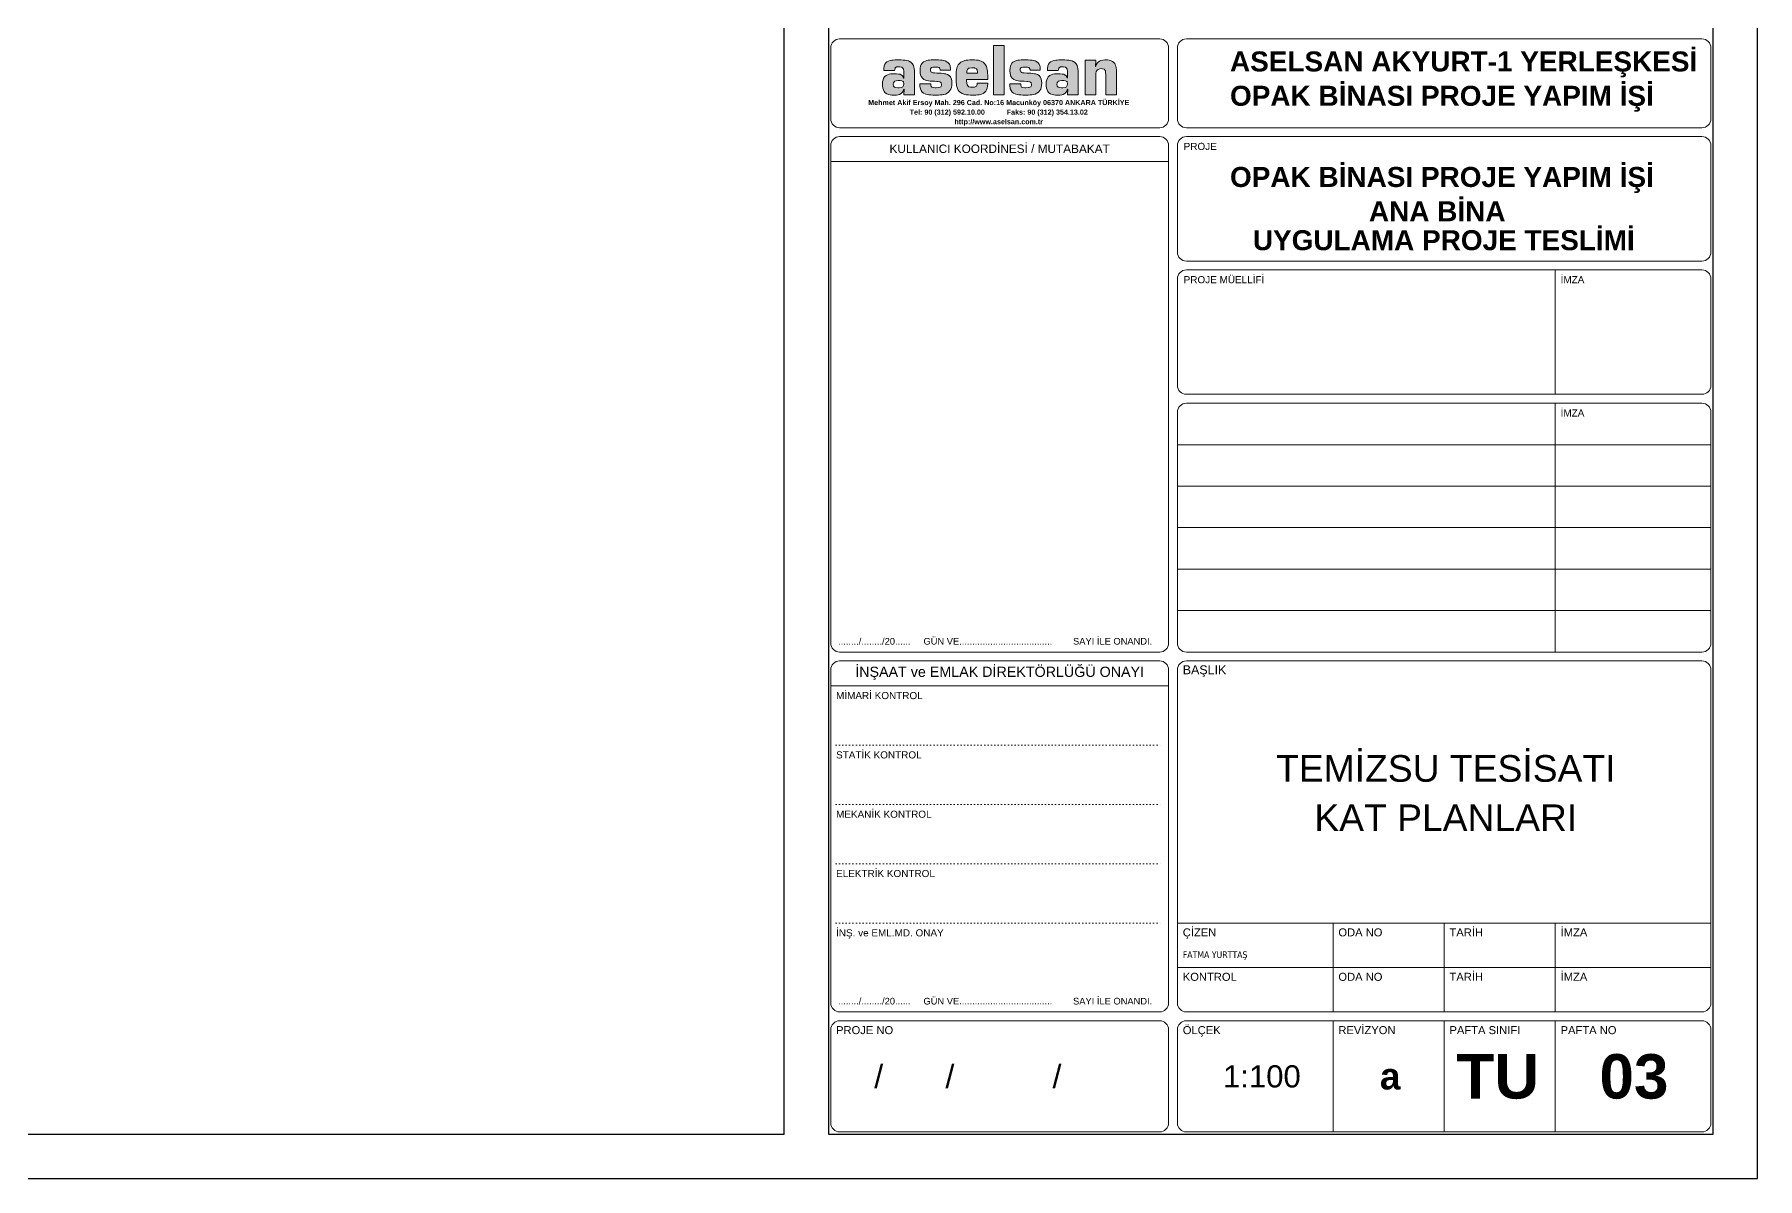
# Model space of a CAD drawing. Header units: centimetres. Extents: x 405464 to 563355, y 50011 to 66875.
# Drawn here: x 559479 to 563355, y 50011 to 52586 of the extents above; entities that cross this region are included whole.
import ezdxf
from ezdxf.enums import TextEntityAlignment as Align

# ---------------------------------------------------------------- set-up
doc = ezdxf.new("R2010")
doc.units = ezdxf.units.CM
doc.linetypes.add('DOT', pattern=[0.25, 0, -0.25])
doc.layers.get('0').update_dxf_attribs({"lineweight": 9})
doc.layers.add('0-KRCN-Z-ANTET', color=71, linetype='Continuous', lineweight=30)
doc.styles.add('Ince', font='arial.ttf')
doc.styles.add('Kalin02', font='arialbd.ttf')
doc.styles.add('logo', font='verdana.ttf')
doc.styles.add('Normal', font='arial.ttf')

msp = doc.modelspace()

# ---------------------------------------------------------------- hatches: boundary and pattern name
at = {"true_color": 0x0076c2}
h = msp.add_hatch(color=152, dxfattribs=at)
h.paths.add_polyline_path([(561458.8, 52500.9), (561458.7, 52504.4), (561458.1, 52509.5), (561457.6, 52512.5), (561456.3, 52516.5), (561454.2, 52519.9), (561451.5, 52522.8), (561448.2, 52525.1), (561447.7, 52525.4), (561445, 52526.5), (561441.7, 52527.4), (561437.9, 52528.1), (561433.5, 52528.6), (561428.5, 52528.9), (561423.1, 52529.1), (561419.9, 52529), (561415.1, 52528.9), (561411.2, 52528.7), (561408.2, 52528.4), (561404.4, 52527.7), (561400.2, 52526.4), (561396.8, 52524.5), (561394.1, 52522.2), (561392.4, 52519.7), (561390.8, 52515.8), (561390.5, 52514.3), (561390, 52510.3), (561389.8, 52505.1), (561414.2, 52505.1), (561414.3, 52506.6), (561415.3, 52510.9), (561418.7, 52513), (561423.4, 52513.6), (561425.9, 52513.5), (561430.1, 52512.5), (561432.9, 52510.7), (561434.2, 52508.2), (561434.8, 52503.5), (561434.8, 52488.2), (561434.4, 52488.2), (561434, 52489.1), (561431.8, 52493.1), (561429.1, 52495.4), (561426.6, 52496.5), (561423, 52497.2), (561418.5, 52497.7), (561413.2, 52497.9), (561410.6, 52497.8), (561405.9, 52497.4), (561401.7, 52496.5), (561398, 52495.3), (561394.8, 52493.6), (561392.1, 52491.4), (561391.3, 52490.6), (561389.4, 52487.7), (561388, 52484), (561387.2, 52479.5), (561386.9, 52474.4), (561387, 52470.3), (561387.7, 52465.6), (561388.8, 52461.5), (561390.3, 52458.1), (561392.4, 52455.5), (561393, 52454.9), (561396.3, 52452.6), (561400.4, 52451), (561403.8, 52450.2), (561407.9, 52449.8), (561412.7, 52449.6), (561413.8, 52449.6), (561418.2, 52449.8), (561422, 52450.3), (561425.1, 52451.2), (561428.8, 52453.3), (561430.9, 52455.3), (561433.2, 52458.7), (561435, 52463), (561435.6, 52463), (561434.8, 52450.4), (561458.8, 52450.4)])
h.paths.add_polyline_path([(561434.7, 52475.1), (561434.3, 52471.2), (561432.6, 52468), (561429.3, 52466.7), (561424.4, 52466.2), (561421.4, 52466.3), (561417, 52466.7), (561414.1, 52467.5), (561411.9, 52470), (561411.1, 52474.6), (561411.4, 52477.7), (561413.6, 52480.9), (561417.4, 52482.2), (561422.2, 52482.6), (561426.6, 52482.4), (561430.7, 52481.6), (561433.7, 52479.9)], flags=16)
h.paths.add_polyline_path([(561500, 52500), (561498.3, 52500.3), (561495.5, 52502.1), (561494.5, 52506.2), (561494.8, 52508.5), (561496.9, 52511.7), (561500.2, 52512.4), (561505.5, 52512.7), (561505.8, 52512.7), (561511, 52512.4), (561514.6, 52511.4), (561516.7, 52507.2), (561516.9, 52506), (561539.8, 52506), (561539.7, 52510.7), (561539.1, 52514.4), (561538.9, 52515.4), (561537.3, 52519.2), (561534.9, 52522.4), (561531.8, 52524.9), (561528, 52526.8), (561527.7, 52526.9), (561524.9, 52527.6), (561521.4, 52528.3), (561517.3, 52528.7), (561512.5, 52529), (561507, 52529.1), (561505.7, 52529.1), (561500.9, 52529), (561496.5, 52528.8), (561492.7, 52528.5), (561489.4, 52528.1), (561486.6, 52527.5), (561482.5, 52526.2), (561479.2, 52524.6), (561478.3, 52523.9), (561475.8, 52521.5), (561473.8, 52518.4), (561472.5, 52514.6), (561471.6, 52510.1), (561471.4, 52505), (561471.4, 52504.4), (561471.6, 52499.4), (561472.4, 52495.2), (561473.7, 52491.8), (561474.3, 52490.7), (561476.6, 52487.5), (561479.8, 52485.1), (561483.9, 52483.2), (561484.2, 52483), (561486.8, 52482.4), (561490.1, 52481.8), (561493.9, 52481.3), (561498.4, 52481), (561503.5, 52480.8), (561509.3, 52480.6), (561511.4, 52480.6), (561515.8, 52479.8), (561518.9, 52478), (561519.8, 52472.8), (561519.7, 52471.6), (561518, 52468.1), (561516.4, 52467.3), (561512.6, 52466.5), (561507.3, 52466.2), (561505.2, 52466.2), (561500.6, 52466.7), (561497.7, 52467.6), (561496.5, 52468.8), (561495.5, 52473.2), (561495.5, 52474.8), (561470.9, 52474.8), (561471.1, 52470), (561471.6, 52466.3), (561472.3, 52463.6), (561474, 52459.9), (561476.3, 52456.7), (561479.4, 52454.2), (561483.2, 52452.3), (561484.6, 52451.8), (561487.7, 52451), (561491.4, 52450.4), (561495.6, 52450), (561500.4, 52449.7), (561505.9, 52449.6), (561508.2, 52449.6), (561512.7, 52449.8), (561516.9, 52450.1), (561520.8, 52450.5), (561524.5, 52451.1), (561528.4, 52452.2), (561532.1, 52454), (561535.6, 52456.5), (561536.2, 52457), (561538.7, 52459.9), (561540.6, 52463.2), (561541.9, 52467), (561542.8, 52471.4), (561543, 52476.3), (561543, 52476.9), (561542.7, 52481.7), (561541.8, 52485.8), (561540.3, 52489.3), (561539.5, 52490.8), (561536.8, 52493.6), (561533.4, 52495.8), (561529.1, 52497.4), (561526.7, 52497.9), (561523.2, 52498.4), (561518.6, 52498.8), (561513, 52499.2), (561509.2, 52499.4), (561503.6, 52499.8)])
h.paths.add_polyline_path([(561588.6, 52529.1), (561588.3, 52529.1), (561583.4, 52528.9), (561579, 52528.7), (561575.1, 52528.2), (561571.9, 52527.5), (561570.5, 52527.2), (561566.3, 52525.6), (561562.8, 52523.6), (561559.8, 52521.2), (561557.3, 52518.1), (561555.4, 52514.7), (561555, 52513.4), (561554.1, 52510.3), (561553.4, 52506.5), (561552.9, 52502.1), (561552.6, 52497), (561552.5, 52491.3), (561552.5, 52488.1), (561552.6, 52482.9), (561552.8, 52478.4), (561553.1, 52474.6), (561553.6, 52471.4), (561554, 52469.1), (561555.3, 52464.9), (561557.2, 52461.2), (561559.6, 52458.1), (561562.5, 52455.4), (561565.9, 52453.4), (561568.3, 52452.3), (561571.6, 52451.3), (561575.4, 52450.6), (561579.7, 52450.1), (561584.5, 52449.7), (561589.7, 52449.6), (561591.5, 52449.6), (561596.5, 52449.7), (561600.9, 52450.1), (561604.6, 52450.5), (561607.6, 52451.1), (561609.5, 52451.6), (561613.4, 52453.4), (561616.6, 52455.7), (561619.2, 52458.6), (561621.1, 52461.9), (561622.4, 52465.7), (561623.2, 52470), (561623.5, 52474.9), (561623.5, 52476.4), (561600, 52476.4), (561599.8, 52473.8), (561598.5, 52470.2), (561597.2, 52469), (561593.8, 52467.7), (561588.7, 52467.3), (561585, 52467.5), (561581, 52468.6), (561578.5, 52470.5), (561577.3, 52472.6), (561576.4, 52476.6), (561576.1, 52482), (561576.2, 52485), (561623.5, 52485), (561623.6, 52489.5), (561623.6, 52493.1), (561623.6, 52494.3), (561623.4, 52499.3), (561623.1, 52503.6), (561622.6, 52507.2), (561621.9, 52510), (561620.5, 52514.3), (561618.6, 52518), (561616.2, 52521.1), (561613.4, 52523.6), (561610, 52525.6), (561609.2, 52526), (561606.1, 52527.1), (561602.5, 52528), (561598.4, 52528.6), (561593.7, 52528.9)])
h.paths.add_polyline_path([(561590.1, 52511), (561594.6, 52510.8), (561598.4, 52508.7), (561599.7, 52506.3), (561600.3, 52501.5), (561600.4, 52499), (561576.4, 52499), (561576.4, 52499), (561576.6, 52503.5), (561577.8, 52507.6), (561580.6, 52510.1), (561582.9, 52510.7), (561587.7, 52511.1)], flags=16)
h.paths.add_polyline_path([(561660.4, 52561.5), (561636.4, 52561.5), (561636.4, 52450.4), (561660.4, 52450.4)])
h.paths.add_polyline_path([(561681.4, 52524.6), (561680.4, 52523.9), (561677.9, 52521.5), (561676, 52518.4), (561674.6, 52514.6), (561673.8, 52510.1), (561673.5, 52505), (561673.5, 52504.4), (561673.8, 52499.4), (561674.6, 52495.2), (561675.8, 52491.8), (561676.4, 52490.7), (561678.8, 52487.5), (561682, 52485.1), (561686, 52483.2), (561686.4, 52483), (561689, 52482.4), (561692.2, 52481.8), (561696, 52481.3), (561700.6, 52481), (561705.6, 52480.8), (561711.4, 52480.6), (561713.5, 52480.6), (561718, 52479.8), (561721, 52478), (561721.9, 52472.8), (561721.9, 52471.6), (561720.2, 52468.1), (561718.5, 52467.3), (561714.7, 52466.5), (561709.4, 52466.2), (561707.3, 52466.2), (561702.7, 52466.7), (561699.8, 52467.6), (561698.6, 52468.8), (561697.7, 52473.2), (561697.7, 52474.8), (561673.1, 52474.8), (561673.3, 52470), (561673.7, 52466.3), (561674.4, 52463.6), (561676.1, 52459.9), (561678.5, 52456.7), (561681.5, 52454.2), (561685.3, 52452.3), (561686.8, 52451.8), (561689.8, 52451), (561693.5, 52450.4), (561697.7, 52450), (561702.6, 52449.7), (561708, 52449.6), (561710.3, 52449.6), (561714.8, 52449.8), (561719, 52450.1), (561722.9, 52450.5), (561726.6, 52451.1), (561730.5, 52452.2), (561734.2, 52454), (561737.7, 52456.5), (561738.3, 52457), (561740.8, 52459.9), (561742.7, 52463.2), (561744.1, 52467), (561744.9, 52471.4), (561745.2, 52476.3), (561745.2, 52476.9), (561744.9, 52481.7), (561743.9, 52485.8), (561742.5, 52489.3), (561741.6, 52490.8), (561739, 52493.6), (561735.5, 52495.8), (561731.3, 52497.4), (561728.9, 52497.9), (561725.3, 52498.4), (561720.7, 52498.8), (561715.1, 52499.2), (561711.3, 52499.4), (561705.8, 52499.8), (561702.1, 52500), (561700.4, 52500.3), (561697.7, 52502.1), (561696.7, 52506.2), (561696.9, 52508.5), (561699.1, 52511.7), (561702.3, 52512.4), (561708, 52512.7), (561713.2, 52512.4), (561716.8, 52511.4), (561718.8, 52507.2), (561719.1, 52506), (561741.9, 52506), (561741.8, 52510.7), (561741.2, 52514.4), (561741, 52515.4), (561739.4, 52519.2), (561737.1, 52522.4), (561734, 52524.9), (561730.1, 52526.8), (561729.8, 52526.9), (561727, 52527.6), (561723.6, 52528.3), (561719.4, 52528.7), (561714.6, 52529), (561709.2, 52529.1), (561707.9, 52529.1), (561703, 52529), (561698.6, 52528.8), (561694.8, 52528.5), (561691.5, 52528.1), (561688.7, 52527.5), (561684.7, 52526.2)])
h.paths.add_polyline_path([(561768.5, 52526.4), (561765.1, 52524.5), (561762.4, 52522.2), (561760.6, 52519.7), (561759, 52515.8), (561758.7, 52514.3), (561758.2, 52510.3), (561758.1, 52505.1), (561782.4, 52505.1), (561782.6, 52506.6), (561783.5, 52510.9), (561787, 52513), (561791.7, 52513.6), (561794.2, 52513.5), (561798.3, 52512.5), (561801.1, 52510.7), (561802.5, 52508.2), (561803.1, 52503.5), (561803.1, 52488.2), (561802.7, 52488.2), (561802.3, 52489.1), (561800, 52493.1), (561797.3, 52495.4), (561794.8, 52496.5), (561791.3, 52497.2), (561786.8, 52497.7), (561781.5, 52497.9), (561778.8, 52497.8), (561774.1, 52497.4), (561769.9, 52496.5), (561766.3, 52495.3), (561763.1, 52493.6), (561760.4, 52491.4), (561759.6, 52490.6), (561757.7, 52487.7), (561756.3, 52484), (561755.4, 52479.5), (561755.2, 52474.4), (561755.3, 52470.3), (561755.9, 52465.6), (561757, 52461.5), (561758.6, 52458.1), (561760.6, 52455.5), (561761.2, 52454.9), (561764.6, 52452.6), (561768.7, 52451), (561772, 52450.2), (561776.1, 52449.8), (561781, 52449.6), (561782.1, 52449.6), (561786.4, 52449.8), (561790.2, 52450.3), (561793.4, 52451.2), (561797, 52453.3), (561799.1, 52455.3), (561801.4, 52458.7), (561803.3, 52463.1), (561803.9, 52463), (561803.1, 52450.4), (561827.1, 52450.4), (561827.1, 52500.9), (561826.9, 52504.4), (561826.4, 52509.5), (561825.9, 52512.5), (561824.5, 52516.5), (561822.5, 52519.9), (561819.8, 52522.8), (561816.4, 52525.1), (561815.9, 52525.4), (561813.2, 52526.5), (561810, 52527.4), (561806.2, 52528.1), (561801.7, 52528.6), (561796.8, 52528.9), (561791.3, 52529.1), (561788.1, 52529), (561783.4, 52528.9), (561779.5, 52528.7), (561776.5, 52528.4), (561772.6, 52527.7)])
h.paths.add_polyline_path([(561785.7, 52482.2), (561790.5, 52482.6), (561794.9, 52482.4), (561798.9, 52481.6), (561802, 52479.9), (561803, 52475.1), (561802.6, 52471.2), (561800.9, 52468), (561797.6, 52466.7), (561792.7, 52466.2), (561789.7, 52466.3), (561785.3, 52466.7), (561782.4, 52467.5), (561780.1, 52470), (561779.3, 52474.6), (561779.7, 52477.7), (561781.8, 52480.9)], flags=16)
h.paths.add_polyline_path([(561866.7, 52528.3), (561842.6, 52528.3), (561842.6, 52450.4), (561866.7, 52450.4), (561866.7, 52496.1), (561866.8, 52498.7), (561867.7, 52502.5), (561869.5, 52505.5), (561872.1, 52507.6), (561875.5, 52508.8), (561879.9, 52509.3), (561882, 52509.1), (561885.7, 52507.9), (561888.2, 52504.8), (561888.9, 52500.4), (561889.1, 52495), (561889.1, 52450.4), (561913.2, 52450.4), (561913.2, 52505.4), (561913.2, 52506.3), (561912.8, 52511.2), (561911.9, 52515.3), (561910.5, 52518.7), (561909.5, 52520.5), (561907.2, 52523.1), (561904.4, 52525.3), (561901, 52526.9), (561897.1, 52528.1), (561892.7, 52528.8), (561887.7, 52529.1), (561887.2, 52529.1), (561882.5, 52528.7), (561878.4, 52527.8), (561874.9, 52526.2), (561872.1, 52524.1), (561869.9, 52521.3), (561867.9, 52517.7), (561866.1, 52513), (561865.7, 52513)])

# ---------------------------------------------------------------- linework, layer by layer
for p, q in [((562900.4, 51776.3), (562900.4, 52056.3)), ((562900.4, 51196.3), (562900.4, 51756.3)), ((562030.4, 51120.3), (561270.4, 51120.3)), ((562050.4, 50586.3), (563250.4, 50586.3)), ((562400.4, 50386.3), (562400.4, 50586.3)), ((562650.4, 50386.3), (562650.4, 50586.3)), ((562900.4, 50386.3), (562900.4, 50586.3)), ((562050.4, 50486.3), (563250.4, 50486.3)), ((562400.4, 50116.3), (562400.4, 50366.3)), ((562650.4, 50116.3), (562650.4, 50366.3)), ((562900.4, 50116.3), (562900.4, 50366.3))]:
    msp.add_line(p, q)
for points in [[(562010.4, 52376.3), (561290.4, 52376.3, -0.414214), (561270.4, 52396.3), (561270.4, 52556.3, -0.414214), (561290.4, 52576.3), (562010.4, 52576.3, -0.414214), (562030.4, 52556.3), (562030.4, 52396.3, -0.414214), (562010.4, 52376.3), (561290.4, 52376.3)], [(562050.4, 52396.3, 0.414214), (562070.4, 52376.3), (563230.4, 52376.3, 0.414214), (563250.4, 52396.3), (563250.4, 52556.3, 0.414214), (563230.4, 52576.3), (562070.4, 52576.3, 0.414214), (562050.4, 52556.3), (562050.4, 52396.3)], [(562030.4, 52300.3), (562030.4, 52336.3, 0.414214), (562010.4, 52356.3), (561290.4, 52356.3, 0.414214), (561270.4, 52336.3), (561270.4, 51216.3, 0.414214), (561290.4, 51196.3), (562010.4, 51196.3, 0.414214), (562030.4, 51216.3), (562030.4, 52300.3), (561270.4, 52300.3), (561270.4, 51216.3)], [(561290.4, 51176.3, 0.414214), (561270.4, 51156.3), (561270.4, 50406.3, 0.414214), (561290.4, 50386.3), (562010.4, 50386.3, 0.414214), (562030.4, 50406.3), (562030.4, 51120.3), (562030.4, 51156.3, 0.414214), (562010.4, 51176.3), (561290.4, 51176.3)], [(561270.4, 50136.3, 0.414214), (561290.4, 50116.3), (562010.4, 50116.3, 0.414214), (562030.4, 50136.3), (562030.4, 50346.3, 0.414214), (562010.4, 50366.3), (561290.4, 50366.3, 0.414214), (561270.4, 50346.3), (561270.4, 50136.3)], [(562050.4, 50346.3, -0.414214), (562070.4, 50366.3), (563230.4, 50366.3, -0.414214), (563250.4, 50346.3), (563250.4, 50136.3, -0.414214), (563230.4, 50116.3), (562070.4, 50116.3, -0.414214), (562050.4, 50136.3), (562050.4, 50346.3)]]:
    msp.add_lwpolyline(points, format="xyb")
at = {"color": 152, "lineweight": 0, "true_color": 0x0076c2}
for points in [[(561423.1, 52529.1), (561419.9, 52529), (561415.1, 52528.9), (561411.2, 52528.7), (561408.2, 52528.4), (561404.4, 52527.7), (561400.2, 52526.4), (561396.8, 52524.5), (561394.1, 52522.2), (561392.4, 52519.7), (561390.8, 52515.8), (561390.5, 52514.3)], [(561435.6, 52463), (561434.8, 52450.4), (561458.8, 52450.4), (561458.8, 52500.9), (561458.7, 52504.4), (561458.1, 52509.5), (561457.6, 52512.5), (561456.3, 52516.5), (561454.2, 52519.9), (561451.5, 52522.8), (561448.2, 52525.1), (561447.7, 52525.4), (561445, 52526.5), (561441.7, 52527.4), (561437.9, 52528.1), (561433.5, 52528.6), (561428.5, 52528.9), (561423.1, 52529.1)], [(561507, 52529.1), (561505.7, 52529.1), (561500.9, 52529), (561496.5, 52528.8), (561492.7, 52528.5), (561489.4, 52528.1), (561486.6, 52527.5), (561482.5, 52526.2), (561479.2, 52524.6), (561478.3, 52523.9), (561475.8, 52521.5), (561473.8, 52518.4), (561472.5, 52514.6), (561471.6, 52510.1), (561471.4, 52505), (561471.4, 52504.4), (561471.6, 52499.4), (561472.4, 52495.2), (561473.7, 52491.8), (561474.3, 52490.7), (561476.6, 52487.5), (561479.8, 52485.1), (561483.9, 52483.2), (561484.2, 52483), (561486.8, 52482.4), (561490.1, 52481.8), (561493.9, 52481.3), (561498.4, 52481), (561503.5, 52480.8), (561509.3, 52480.6), (561511.4, 52480.6), (561515.8, 52479.8), (561518.4, 52478.3), (561519, 52477.3), (561519.8, 52472.8), (561519.7, 52471.6), (561518, 52468.1), (561516.4, 52467.3), (561512.6, 52466.5), (561507.3, 52466.2)], [(561539.1, 52514.4), (561538.9, 52515.4), (561537.3, 52519.2), (561534.9, 52522.4), (561531.8, 52524.9), (561528, 52526.8), (561527.7, 52526.9), (561524.9, 52527.6), (561521.4, 52528.3), (561517.3, 52528.7), (561512.5, 52529), (561507, 52529.1)], [(561588.6, 52529.1), (561588.3, 52529.1), (561583.4, 52528.9), (561579, 52528.7), (561575.1, 52528.2), (561571.9, 52527.5), (561570.5, 52527.2), (561566.3, 52525.6), (561562.8, 52523.6), (561559.8, 52521.2), (561557.3, 52518.1), (561555.4, 52514.7), (561555, 52513.4)], [(561588.7, 52467.3), (561585, 52467.5), (561581, 52468.6), (561578.5, 52470.5), (561577.3, 52472.6), (561576.4, 52476.6), (561576.1, 52482), (561576.2, 52485), (561623.5, 52485), (561623.6, 52489.5), (561623.6, 52493.1), (561623.6, 52494.3), (561623.4, 52499.3), (561623.1, 52503.6), (561622.6, 52507.2), (561621.9, 52510), (561620.5, 52514.3), (561618.6, 52518), (561616.2, 52521.1), (561613.4, 52523.6), (561610, 52525.6), (561609.2, 52526), (561606.1, 52527.1), (561602.5, 52528), (561598.4, 52528.6), (561593.7, 52528.9), (561588.6, 52529.1)], [(561709.2, 52529.1), (561707.9, 52529.1), (561703, 52529), (561698.6, 52528.8), (561694.8, 52528.5), (561691.5, 52528.1), (561688.7, 52527.5), (561684.7, 52526.2), (561681.4, 52524.6), (561680.4, 52523.9), (561677.9, 52521.5), (561676, 52518.4), (561674.6, 52514.6), (561673.8, 52510.1), (561673.5, 52505), (561673.5, 52504.4), (561673.8, 52499.4), (561674.6, 52495.2), (561675.8, 52491.8), (561676.4, 52490.7), (561678.8, 52487.5), (561682, 52485.1), (561686, 52483.2), (561686.4, 52483), (561689, 52482.4), (561692.2, 52481.8), (561696, 52481.3), (561700.6, 52481), (561705.6, 52480.8), (561711.4, 52480.6), (561713.5, 52480.6), (561718, 52479.8), (561720.5, 52478.3), (561721.1, 52477.3), (561721.9, 52472.8), (561721.9, 52471.6), (561720.2, 52468.1), (561718.5, 52467.3), (561714.7, 52466.5), (561709.4, 52466.2), (561709.4, 52466.2)], [(561741.2, 52514.4), (561741, 52515.4), (561739.4, 52519.2), (561737.1, 52522.4), (561734, 52524.9), (561730.1, 52526.8), (561729.8, 52526.9), (561727, 52527.6), (561723.6, 52528.3), (561719.4, 52528.7), (561714.6, 52529), (561709.2, 52529.1)], [(561791.3, 52529.1), (561788.1, 52529), (561783.4, 52528.9), (561779.5, 52528.7), (561776.5, 52528.4), (561772.6, 52527.7), (561768.5, 52526.4), (561765.1, 52524.5), (561762.4, 52522.2), (561760.6, 52519.7), (561759, 52515.8), (561758.7, 52514.3)], [(561803.3, 52463.1), (561803.9, 52463), (561803.1, 52450.4), (561827.1, 52450.4), (561827.1, 52500.9), (561826.9, 52504.4), (561826.4, 52509.5), (561825.9, 52512.5), (561824.5, 52516.5), (561822.5, 52519.9), (561819.8, 52522.8), (561816.4, 52525.1), (561815.9, 52525.4), (561813.2, 52526.5), (561810, 52527.4), (561806.2, 52528.1), (561801.7, 52528.6), (561796.8, 52528.9), (561791.3, 52529.1)], [(561866.7, 52528.3), (561842.6, 52528.3), (561842.6, 52450.4), (561866.7, 52450.4), (561866.7, 52496.1), (561866.8, 52498.7), (561867.7, 52502.5), (561869.5, 52505.5), (561872.1, 52507.6), (561875.5, 52508.8), (561879.9, 52509.3), (561879.9, 52509.3)], [(561887.7, 52529.1), (561887.2, 52529.1), (561882.5, 52528.7), (561878.4, 52527.8), (561874.9, 52526.2), (561872.1, 52524.1), (561869.9, 52521.3), (561867.9, 52517.7), (561866.1, 52513), (561865.7, 52513), (561866.1, 52513)], [(561866.1, 52513), (561865.7, 52513), (561866.7, 52528.3)], [(561912.8, 52511.2), (561911.9, 52515.3), (561910.5, 52518.7), (561909.5, 52520.5), (561907.2, 52523.1), (561904.4, 52525.3), (561901, 52526.9), (561897.1, 52528.1), (561892.7, 52528.8), (561887.7, 52529.1)], [(561389.4, 52487.7), (561388, 52484)], [(561413.2, 52497.9), (561410.6, 52497.8), (561405.9, 52497.4), (561401.7, 52496.5), (561398, 52495.3), (561394.8, 52493.6), (561392.1, 52491.4), (561391.3, 52490.6), (561389.4, 52487.7)], [(561390.5, 52514.3), (561390, 52510.3), (561389.8, 52505.1), (561414.2, 52505.1), (561414.3, 52506.6), (561415.2, 52510.4), (561415.7, 52511.2), (561418.7, 52513), (561423.4, 52513.6)], [(561434.4, 52488.2), (561434, 52489.1), (561431.8, 52493.1), (561429.1, 52495.4), (561426.6, 52496.5), (561423, 52497.2), (561418.5, 52497.7), (561413.2, 52497.9)], [(561423.4, 52513.6), (561425.9, 52513.5), (561430.1, 52512.5), (561432.9, 52510.7), (561434.2, 52508.2), (561434.8, 52503.5), (561434.8, 52488.2), (561434.4, 52488.2)], [(561472.3, 52463.6), (561474, 52459.9), (561476.3, 52456.7), (561479.4, 52454.2), (561483.2, 52452.3), (561484.6, 52451.8), (561487.7, 52451), (561491.4, 52450.4), (561495.6, 52450), (561500.4, 52449.7), (561505.9, 52449.6), (561508.2, 52449.6), (561512.7, 52449.8), (561516.9, 52450.1), (561520.8, 52450.5), (561524.4, 52451.1), (561524.5, 52451.1), (561528.4, 52452.2), (561532.1, 52454), (561535.6, 52456.5), (561536.2, 52457), (561538.7, 52459.9), (561540.6, 52463.2), (561541.9, 52467), (561542.8, 52471.4), (561543, 52476.3), (561543, 52476.9), (561542.7, 52481.7), (561541.8, 52485.8), (561540.3, 52489.3), (561539.5, 52490.8), (561536.8, 52493.6), (561533.4, 52495.8), (561529.1, 52497.4), (561526.7, 52497.9), (561523.2, 52498.4), (561518.6, 52498.8), (561513, 52499.2), (561509.2, 52499.4), (561503.6, 52499.8), (561500, 52500), (561498.3, 52500.3), (561495.5, 52502.1), (561494.5, 52506.2), (561494.8, 52508.5), (561496.9, 52511.5), (561497.1, 52511.7), (561500.2, 52512.4), (561505.5, 52512.7), (561506.1, 52512.7)], [(561505.5, 52512.7), (561506.1, 52512.7), (561511, 52512.4), (561514, 52511.5), (561514.8, 52511), (561516.7, 52507.2), (561516.9, 52506), (561539.8, 52506), (561539.7, 52510.7), (561539.1, 52514.4)], [(561552.6, 52497), (561552.5, 52491.3), (561552.5, 52488.1), (561552.6, 52482.9), (561552.8, 52478.4), (561553.1, 52474.6), (561553.6, 52471.4), (561554, 52469.1), (561555.3, 52464.9), (561557.2, 52461.2), (561559.6, 52458.1), (561562.5, 52455.4), (561565.9, 52453.4), (561568.3, 52452.3), (561571.6, 52451.3), (561575.4, 52450.6), (561579.7, 52450.1), (561584.5, 52449.7), (561589.7, 52449.6), (561591.5, 52449.6), (561596.5, 52449.7), (561600.9, 52450.1), (561604.6, 52450.5), (561607.6, 52451.1), (561609.5, 52451.6), (561613.4, 52453.4), (561616.6, 52455.7), (561619.2, 52458.6), (561621.1, 52461.9), (561622.4, 52465.7)], [(561555, 52513.4), (561554.1, 52510.3), (561553.4, 52506.5), (561552.9, 52502.1), (561552.6, 52497)], [(561576.4, 52499), (561576.4, 52499), (561576.4, 52499.2), (561576.6, 52503.5), (561577.8, 52507.6), (561580.6, 52510.1), (561582.9, 52510.7), (561587.7, 52511.1)], [(561587.7, 52511.1), (561590.1, 52511), (561593.9, 52510.8), (561594.8, 52510.6), (561598.4, 52508.7), (561599.7, 52506.3), (561600.3, 52501.5), (561600.4, 52499), (561576.4, 52499), (561576.4, 52499)], [(561674.4, 52463.6), (561676.1, 52459.9), (561678.5, 52456.7), (561681.5, 52454.2), (561685.3, 52452.3), (561686.8, 52451.8), (561689.8, 52451), (561693.5, 52450.4), (561697.7, 52450), (561702.6, 52449.7), (561708, 52449.6), (561710.3, 52449.6), (561714.8, 52449.8), (561719, 52450.1), (561722.9, 52450.5), (561726.6, 52451.1), (561726.6, 52451.1), (561730.5, 52452.2), (561734.2, 52454), (561737.7, 52456.5), (561738.3, 52457), (561740.8, 52459.9), (561742.7, 52463.2), (561744.1, 52467), (561744.9, 52471.4), (561745.2, 52476.3), (561745.2, 52476.9), (561744.9, 52481.7), (561743.9, 52485.8), (561742.5, 52489.3), (561741.6, 52490.8), (561739, 52493.6), (561735.5, 52495.8), (561731.3, 52497.4), (561728.9, 52497.9), (561725.3, 52498.4), (561720.7, 52498.8), (561715.1, 52499.2), (561711.3, 52499.4), (561705.8, 52499.8), (561702.1, 52500), (561700.4, 52500.3), (561697.7, 52502.1), (561696.7, 52506.2), (561696.9, 52508.5), (561699, 52511.5), (561699.2, 52511.7), (561702.3, 52512.4), (561707.6, 52512.7), (561707.6, 52512.7)], [(561707.6, 52512.7), (561708.2, 52512.7), (561713.2, 52512.4), (561716.1, 52511.5), (561716.9, 52511), (561718.8, 52507.2), (561719.1, 52506), (561741.9, 52506), (561741.8, 52510.7), (561741.2, 52514.4)], [(561757.7, 52487.7), (561756.3, 52484)], [(561781.5, 52497.9), (561778.8, 52497.8), (561774.1, 52497.4), (561769.9, 52496.5), (561766.3, 52495.3), (561763.1, 52493.6), (561760.4, 52491.4), (561759.6, 52490.6), (561757.7, 52487.7), (561757.7, 52487.7)], [(561758.7, 52514.3), (561758.2, 52510.3), (561758.1, 52505.1), (561782.4, 52505.1), (561782.6, 52506.6), (561783.4, 52510.4), (561784, 52511.2), (561787, 52513), (561791.7, 52513.6)], [(561802.7, 52488.2), (561802.7, 52488.2), (561802.3, 52489.1), (561800, 52493.1), (561797.3, 52495.4), (561794.8, 52496.5), (561791.3, 52497.2), (561786.8, 52497.7), (561781.5, 52497.9)], [(561791.7, 52513.6), (561794.2, 52513.5), (561798.3, 52512.5), (561801.1, 52510.7), (561802.5, 52508.2), (561803.1, 52503.5), (561803.1, 52488.2), (561802.7, 52488.2), (561802.7, 52488.2)], [(561879.9, 52509.3), (561879.9, 52509.3), (561882, 52509.1), (561885.7, 52507.9), (561888, 52505.1), (561888.3, 52504.2), (561888.9, 52500.4), (561889.1, 52495), (561889.1, 52450.4), (561913.2, 52450.4), (561913.2, 52505.4), (561913.2, 52506.3), (561912.8, 52511.2)], [(561388, 52484), (561387.2, 52479.5), (561386.9, 52474.4), (561387, 52470.3), (561387.7, 52465.6)], [(561387.7, 52465.6), (561388.8, 52461.5), (561390.3, 52458.1), (561392.4, 52455.5), (561393, 52454.9), (561396.3, 52452.6), (561400.3, 52451), (561400.3, 52451), (561403.8, 52450.2), (561407.9, 52449.8), (561412.7, 52449.6), (561413.8, 52449.6), (561418.2, 52449.8), (561422, 52450.3), (561425.1, 52451.2), (561428.8, 52453.3), (561430.9, 52455.3), (561433.2, 52458.7), (561435, 52463), (561435.6, 52463)], [(561424.4, 52466.2), (561421.4, 52466.3), (561417, 52466.7), (561414.1, 52467.5), (561411.9, 52470), (561411.1, 52474.6), (561411.4, 52477.7), (561413.5, 52480.7), (561414, 52481), (561417.4, 52482.2), (561422.2, 52482.6)], [(561422.2, 52482.6), (561426.6, 52482.4), (561430.7, 52481.6), (561433.3, 52480.1), (561433.8, 52479.5), (561434.7, 52475.1), (561434.3, 52471.2), (561432.6, 52468.1), (561432.5, 52468), (561429.3, 52466.7), (561424.4, 52466.2)], [(561495.5, 52474.8), (561470.9, 52474.8), (561471.1, 52470), (561471.6, 52466.3), (561472.3, 52463.6)], [(561507.3, 52466.2), (561505.2, 52466.2), (561500.6, 52466.7), (561497.7, 52467.6), (561496.5, 52468.8), (561495.5, 52473.2), (561495.5, 52474.8)], [(561623.5, 52476.4), (561600, 52476.4), (561599.8, 52473.8), (561598.5, 52470.2), (561597.2, 52469), (561593.8, 52467.7), (561588.7, 52467.3)], [(561622.4, 52465.7), (561623.2, 52470), (561623.5, 52474.9), (561623.5, 52476.4)], [(561697.7, 52474.8), (561673.1, 52474.8), (561673.3, 52470), (561673.7, 52466.3), (561674.4, 52463.6)], [(561709.4, 52466.2), (561709.4, 52466.2), (561707.3, 52466.2), (561702.7, 52466.7), (561699.8, 52467.6), (561698.6, 52468.8), (561697.7, 52473.2), (561697.7, 52474.8)], [(561756.3, 52484), (561755.4, 52479.5), (561755.2, 52474.4), (561755.3, 52470.3), (561755.9, 52465.6)], [(561755.9, 52465.6), (561757, 52461.5), (561758.6, 52458.1), (561760.6, 52455.5), (561761.2, 52454.9), (561764.6, 52452.6), (561768.5, 52451), (561768.6, 52451), (561772, 52450.2), (561776.1, 52449.8), (561781, 52449.6), (561782.1, 52449.6), (561786.4, 52449.8), (561790.2, 52450.3), (561793.4, 52451.2), (561797, 52453.3), (561799.1, 52455.3), (561801.4, 52458.7), (561803.3, 52463), (561803.9, 52463), (561803.3, 52463.1)], [(561792.7, 52466.2), (561789.7, 52466.3), (561785.3, 52466.7), (561782.4, 52467.5), (561780.1, 52470), (561779.3, 52474.6), (561779.7, 52477.7), (561781.7, 52480.7), (561782.3, 52481), (561785.7, 52482.2), (561790.5, 52482.6)], [(561790.5, 52482.6), (561794.9, 52482.4), (561798.9, 52481.6), (561801.5, 52480.1), (561802.1, 52479.5), (561803, 52475.1), (561802.6, 52471.2), (561800.9, 52468.1), (561800.7, 52468), (561797.6, 52466.7), (561792.7, 52466.2)]]:
    msp.add_lwpolyline(points, dxfattribs=at)
msp.add_lwpolyline([(561660.4, 52561.5), (561660.4, 52450.4), (561636.4, 52450.4), (561636.4, 52561.5), (561660.4, 52561.5)], close=True, dxfattribs=at)
for points in [[(562070.4, 52356.3), (563230.4, 52356.3, -0.414214), (563250.4, 52336.3), (563250.4, 52096.3, -0.414214), (563230.4, 52076.3), (562070.4, 52076.3, -0.414214), (562050.4, 52096.3), (562050.4, 52336.3, -0.414214)], [(562070.4, 52056.3), (563230.4, 52056.3, -0.414214), (563250.4, 52036.3), (563250.4, 51796.3, -0.414214), (563230.4, 51776.3), (562070.4, 51776.3, -0.414214), (562050.4, 51796.3), (562050.4, 52036.3, -0.414214)], [(563230.4, 51196.3), (562070.4, 51196.3, -0.414214), (562050.4, 51216.3), (562050.4, 51736.3, -0.414214), (562070.4, 51756.3), (563230.4, 51756.3, -0.414214), (563250.4, 51736.3), (563250.4, 51216.3, -0.414214)], [(563230.4, 50386.3), (562070.4, 50386.3, -0.414214), (562050.4, 50406.3), (562050.4, 51156.3, -0.414214), (562070.4, 51176.3), (563230.4, 51176.3, -0.414214), (563250.4, 51156.3), (563250.4, 50406.3, -0.414214)]]:
    msp.add_lwpolyline(points, format="xyb", close=True)
for points in [[(561270.4, 52300.3), (562030.4, 52300.3)], [(562050.4, 51662.9), (563250.4, 51662.9)], [(562050.4, 51569.6), (563250.4, 51569.6)], [(562050.4, 51476.3), (563250.4, 51476.3)], [(562050.4, 51382.9), (563250.4, 51382.9)], [(562050.4, 51289.6), (563250.4, 51289.6)], [(561270.4, 51120.3), (562030.4, 51120.3)]]:
    msp.add_lwpolyline(points)
at = {"linetype": 'DOT', "ltscale": 30}
for points in [[(561282.4, 50986.8), (562018.4, 50986.8)], [(561282.4, 50853.3), (562018.4, 50853.3)], [(561282.4, 50719.8), (562018.4, 50719.8)], [(561282.4, 50586.3), (562018.4, 50586.3)]]:
    msp.add_lwpolyline(points, dxfattribs=at)
at = {"layer": '0-KRCN-Z-ANTET'}
for points in [[(405464.1, 50011.3), (563355.4, 50011.3), (563355.4, 59011.3), (405464.1, 59011.3)], [(544761.8, 50111.3), (561165.4, 50111.3), (561165.4, 58911.3), (544761.8, 58911.3)]]:
    msp.add_lwpolyline(points, close=True, dxfattribs=at)
for points in [[(561265.4, 58911.3), (561265.4, 50111.3)], [(561265.4, 50111.3), (563255.4, 50111.3), (563255.4, 58911.3), (561265.4, 58911.3)], [(561265.4, 50111.3), (563255.4, 50111.3), (563255.4, 58911.3), (561265.4, 58911.3)]]:
    msp.add_lwpolyline(points, dxfattribs=at)

# ---------------------------------------------------------------- texts
for s, height, style, p in [('ASELSAN AKYURT-1 YERLEŞKESİ', 45, 'Kalin02', (562168.6, 52525.5)), ('OPAK BİNASI PROJE YAPIM İŞİ', 45, 'Kalin02', (562168.6, 52448.2)), ('OPAK BİNASI PROJE YAPIM İŞİ', 45, 'Kalin02', (562168.6, 52265.5)), ('ANA BİNA', 45, 'Kalin02', (562481.2, 52188.2)), ('UYGULAMA PROJE TESLİMİ', 45, 'Kalin02', (562220, 52123.2)), ('03', 100, 'Kalin02', (562999.7, 50241.3)), ('/', 51.8, 'Ince', (561368.4, 50241.3)), ('/', 51.8, 'Ince', (561528.5, 50241.3)), ('/', 51.8, 'Ince', (561769.4, 50241.3))]:
    msp.add_text(s, height=height, dxfattribs=dict(style=style)).set_placement(p, align=Align.MIDDLE_LEFT)
at = {"style": 'Kalin02'}
for s, p in [('Mehmet Akif Ersoy Mah. 296 Cad. No:16 Macunköy 06370 ANKARA TÜRKİYE', (561648.4, 52427.2)), ('Tel: 90 (312) 592.10.00           Faks: 90 (312) 354.13.02', (561648.4, 52405.7)), ('http://www.aselsan.com.tr', (561648.4, 52384.2))]:
    msp.add_text(s, height=11.518, dxfattribs=at).set_placement(p, align=Align.CENTER)
for s, height, style, p in [('KULLANICI KOORDİNESİ / MUTABAKAT', 19, 'Ince', (561650.4, 52331.3)), ('İNŞAAT ve EMLAK DİREKTÖRLÜĞÜ ONAYI', 23, 'Ince', (561650.4, 51151.3)), ('1:100', 50, 'Ince', (562240.4, 50241.3)), ('a', 60, 'Kalin02', (562529.1, 50241.3))]:
    msp.add_text(s, height=height, dxfattribs=dict(style=style)).set_placement(p, align=Align.MIDDLE)
at = {"style": 'Ince'}
for s, height, p in [('PROJE ', 16, (562064.4, 52326.3)), ('PROJE MÜELLİFİ', 16, (562064.4, 52026.3)), ('İMZA', 16, (562912.4, 52026.3)), ('İMZA', 16, (562912.4, 51726.3)), ('......../......../20......     GÜN VE....................................        SAYI İLE ONANDI.', 15, (561286.9, 51213)), ('BAŞLIK', 20, (562062.4, 51146.3)), ('MİMARİ KONTROL', 16, (561282.4, 51090.3)), ('STATİK KONTROL', 16, (561282.4, 50956.8)), ('MEKANİK KONTROL', 16, (561282.4, 50823.3)), ('ELEKTRİK KONTROL', 16, (561282.4, 50689.8)), ('İNŞ. ve EML.MD. ONAY', 16, (561282.4, 50556.3)), ('ÇİZEN', 18, (562062.4, 50556.3)), ('ODA NO', 18, (562412.4, 50556.3)), ('TARİH', 18, (562662.4, 50556.3)), ('İMZA', 18, (562912.4, 50556.3)), ('KONTROL ', 18, (562062.4, 50456.3)), ('ODA NO', 18, (562412.4, 50456.3)), ('TARİH', 18, (562662.4, 50456.3)), ('İMZA', 18, (562912.4, 50456.3)), ('......../......../20......     GÜN VE....................................        SAYI İLE ONANDI.', 15, (561286.9, 50403)), ('PROJE NO', 18, (561282.4, 50336.3)), ('ÖLÇEK', 18, (562062.4, 50336.3)), ('REVİZYON', 18, (562412.4, 50336.3)), ('PAFTA SINIFI', 18, (562662.4, 50336.3)), ('PAFTA NO', 18, (562912.4, 50336.3))]:
    msp.add_text(s, height=height, dxfattribs=at).set_placement(p)
at = {"style": 'Normal'}
for s, p in [('TEMİZSU TESİSATI', (562654.1, 50964.3)), ('KAT PLANLARI', (562654.1, 50853.3))]:
    msp.add_text(s, height=60, dxfattribs=at).set_placement(p, align=Align.TOP_CENTER)
at = {"style": 'Kalin02'}
msp.add_text('TU', height=100, dxfattribs=at).set_placement((562864.2, 50241.3), align=Align.MIDDLE_RIGHT)
at = {"layer": '0-KRCN-Z-ANTET', "color": 7, "ltscale": 25, "style": 'logo', "width": 0.85}
msp.add_text('FATMA YURTTAŞ', height=15, dxfattribs=at).set_placement((562062.4, 50522.6), align=Align.TOP_LEFT)

doc.saveas('drawing.dxf')
